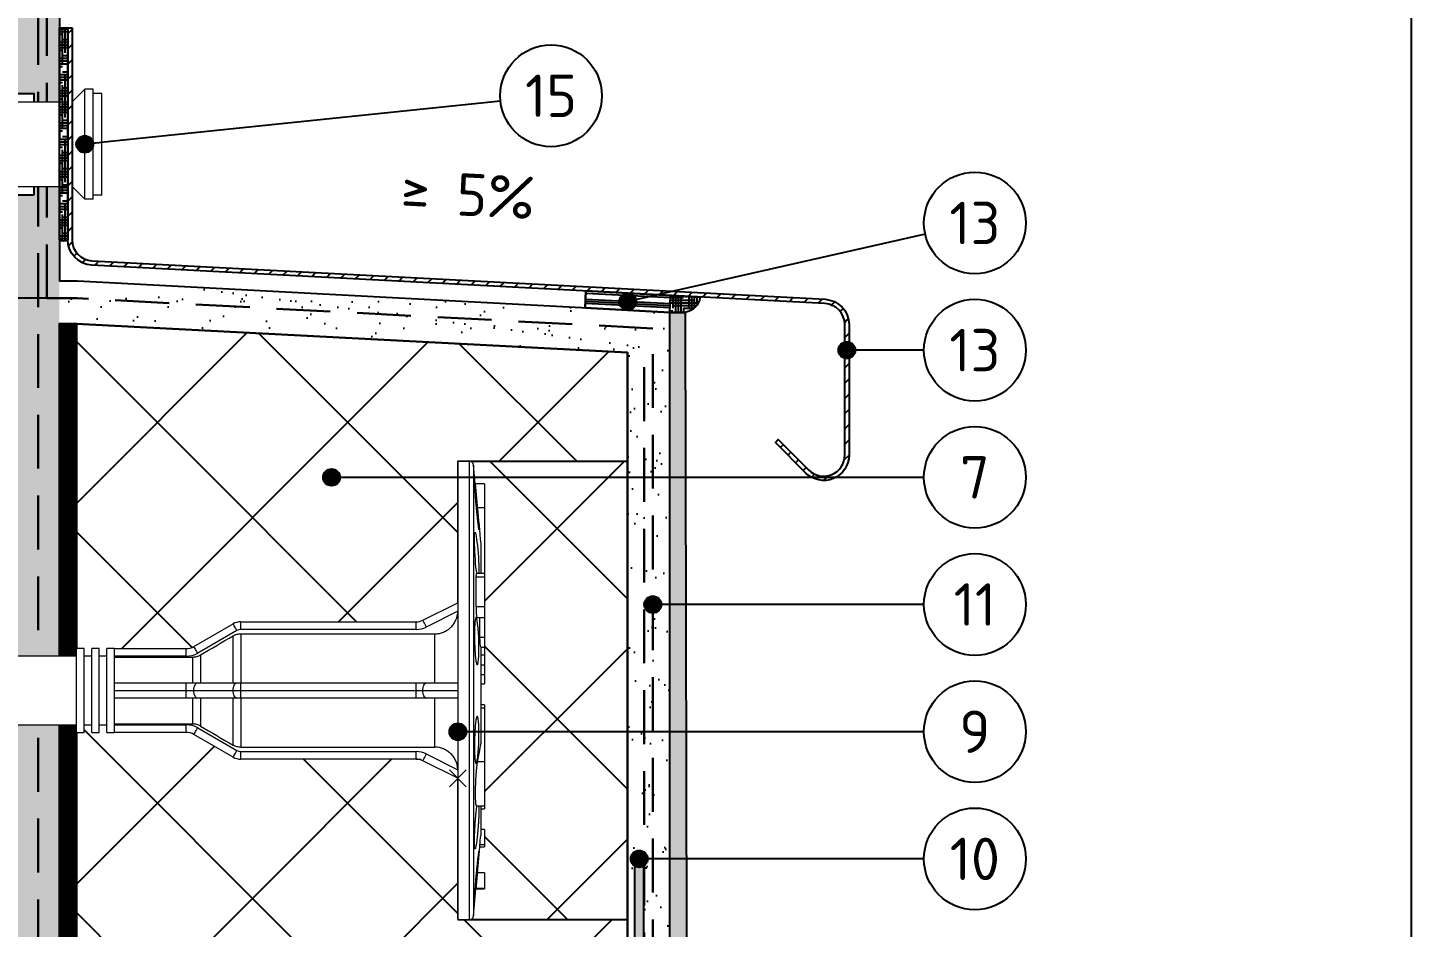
# Model space of a CAD drawing. Header units: millimetres. Extents: x -354900 to 8840672, y 0 to 292181.
# Drawn here: x -767.9 to -604.6, y 140748.8 to 140854.9 of the extents above; entities that cross this region are included whole.
import ezdxf
from ezdxf.enums import TextEntityAlignment as Align

# ---------------------------------------------------------------- set-up
doc = ezdxf.new("R2010")
doc.units = ezdxf.units.MM
doc.header["$MEASUREMENT"] = 0
doc.set_wipeout_variables(frame=1)
doc.header["$PDMODE"] = 3
doc.header["$PDSIZE"] = -0.0001
doc.linetypes.add('штриховая', pattern=[19.05, 12.7, -6.35])
doc.linetypes.add('штриховая2', pattern=[9.525, 6.35, -3.175])
doc.layers.get('0').update_dxf_attribs({"color": 250, "lineweight": 9})
for name, color, linetype, lineweight in [('SG_Размеры', 7, 'Continuous', 5), ('Крепеж', 251, 'Continuous', 15), ('сетка', 20, 'штриховая2', 30)]:
    doc.layers.add(name, color=color, linetype=linetype, lineweight=lineweight)
for name, color, linetype in [('армирслой', 100, 'Continuous'), ('выноски', 7, 'Continuous'), ('герметик', 10, 'Continuous'), ('декорштук', 24, 'Continuous'), ('клей', 157, 'Continuous'), ('надписи', 7, 'Continuous'), ('пенополистирол', 54, 'Continuous'), ('ПСУЛ', 251, 'Continuous'), ('рамки', 7, 'Continuous'), ('тарельчат', 212, 'Continuous')]:
    doc.layers.add(name, color=color, linetype=linetype)
doc.layers.add('профили', color=7, linetype='Continuous', true_color=0xa31039)
doc.styles.add('SG_Arial_2.5_Размеры-выноски', font='arial.ttf', dxfattribs={"width": 0.7})
doc.styles.get("Standard").update_dxf_attribs({"font": 'isocpeur.ttf'})
doc.linetypes.add('зигзаг', pattern='A,0.00254,-5.08,[131,ltypeshp.shx,S=5.08,R=0,X=-5.08,Y=0],-10.16,[131,ltypeshp.shx,S=5.08,R=180,X=5.08,Y=0],-5.08', length=20.32254)
doc.dimstyles.new('SG_Arial_2.5', dxfattribs={"dimtxt": 5, "dimasz": 3, "dimexe": 3, "dimexo": 0, "dimgap": 2, "dimtad": 1, "dimdec": 0, "dimzin": 0, "dimdsep": 46, "dimtxsty": 'SG_Arial_2.5_Размеры-выноски', "dimblk": 'ARCHTICK', "dimcen": -3, "dimdle": 3, "dimadec": 0, "dimazin": 0, "dimtfac": 1, "dimtdec": 0, "dimtofl": 0, "dimtmove": 1, "dimatfit": 3, "dimldrblk": 'OBLIQUE', "dimfxl": 1, "dimtfill": 1, "dimtolj": 1, "dimtzin": 0, "dimarcsym": 0})

# ---------------------------------------------------------------- blocks, each defined once
blk = doc.blocks.new('*U762')
blk.add_wipeout([(-10, 2), (0, 2), (0, 0), (-10, 0)])
at = {"layer": 'ПСУЛ'}
h = blk.add_hatch(dxfattribs=at)
h.set_pattern_fill('PLASTI', color=256, scale=0.3, angle=360)
h.set_pattern_definition([(0, (-2e-13, -2), (5e-16, 1.905), []), (0, (-2e-13, -1.7619), (5e-16, 1.905), []), (0, (-2e-13, -1.5238), (5e-16, 1.905), []), (0, (-2e-13, -0.8094), (5e-16, 1.905), [])])
h.paths.add_polyline_path([(-10, 0), (0, 0), (0, 2), (-10, 2)])
at = {"layer": 'ПСУЛ', "lineweight": 30}
blk.add_lwpolyline([(-10, 0), (0, 0), (0, 2), (-10, 2)], close=True, dxfattribs=at)
blk = doc.blocks.new('*U779')
blk.add_wipeout([(-0.1, 2), (1.73, 2), (3.5, 0.21), (0, 0)])
at = {"layer": 'герметик'}
h = blk.add_hatch(dxfattribs=at)
h.set_pattern_fill('HOUND', color=256, scale=0.2)
h.set_pattern_definition([(0, (-12.29594, -11.86636), (1.27, 0.3175), [5.08, -2.54]), (90, (-12.29594, -11.86636), (-0.3175, -1.27), [5.08, -2.54])])
h.paths.add_polyline_path([(0, 0), (3.5, 0.21, 0.324992), (1.73, 2), (-0.1, 2)])
blk.add_lwpolyline([(0, 0), (3.5, 0.21, 0.324992), (1.73, 2), (-0.1, 2)], format="xyb", close=True, dxfattribs=at)
blk = doc.blocks.new('*U724')
at = {"layer": 'клей', "linetype": 'штриховая', "ltscale": 2, "const_width": 2}
blk.add_lwpolyline([(1, 34.01), (1, -79.12)], dxfattribs=at)
at = {"layer": 'клей', "linetype": 'Continuous'}
blk.add_lwpolyline([(2, -79.12), (0, -79.12), (0, 34.01), (2, 34.01)], close=True, dxfattribs=at)
blk = doc.blocks.new('*U729')
at = {"layer": 'декорштук'}
h = blk.add_hatch(dxfattribs=at)
h.set_pattern_fill('TRIANG', color=256, scale=0.2, angle=90)
h.set_pattern_definition([(150, (-169.444, -162.4618), (-1.649778, -0.9525), [0.9525, -0.9525]), (210, (-169.444, -162.4618), (-1e-09, -1.905), [0.9525, -0.9525]), (90, (-170.269, -162.938), (-1.649778, 0.9525), [0.9525, -0.9525])])
h.paths.add_polyline_path([(-70, -264.46), (-72, -264.46), (-72, -119.46), (-30, -119.46), (-30, -89.46), (0, -89.46), (0, 0), (1.84, 0), (2, -91.46), (-28, -91.46), (-28, -121.46), (-70, -121.46)])
blk.add_lwpolyline([(-70, -264.46), (-72, -264.46), (-72, -119.46), (-30, -119.46), (-30, -89.46), (0, -89.46), (0, 0), (1.84, 0)], dxfattribs=at)
at = {"layer": 'декорштук', "linetype": 'зигзаг', "ltscale": 0.1}
blk.add_lwpolyline([(1.84, 0), (2, -91.46), (-28, -91.46), (-28, -121.46), (-70, -121.46), (-70, -264.46)], dxfattribs=at)
blk = doc.blocks.new('армслой 16')
at = {"layer": 'армирслой'}
h = blk.add_hatch(dxfattribs=at)
h.set_pattern_fill('AR-SAND', color=256, scale=0.1)
h.set_pattern_definition([(37.5, (0, 0), (-0.16, 4.89413), [0, -3.8608, 0, -4.318, 0, -4.1275]), (7.5, (0, 0), (4.49523, 7.16825), [0, -2.0828, 0, -3.4798, 0, -1.3335]), (327.5, (-3.124, 0), (7.90992, 0.01437), [0, -1.27, 0, -4.572, 0, -5.969]), (317.5, (-3.124, 0), (7.63556, 2.2293), [0, -0.635, 0, -2.9972, 0, -3.429])])
h.paths.add_polyline_path([(-3.5, 209.94), (-5, 209.94), (-5, 107.95), (-5, -15.18), (-5, -190.06), (-3.5, -190.06), (-3.5, -65.18), (-2.5, -64.18), (-2.5, 156.95), (-3.5, 157.95)])
h.paths.add_polyline_path([(0, 209.94), (-3.5, 209.94), (-3.5, 157.95), (-2.5, 156.95), (-2.5, -64.18), (-3.5, -65.18), (-3.5, -190.06), (0, -190.06)])
h = blk.add_hatch(dxfattribs=at)
h.set_pattern_fill('AR-SAND', color=256, scale=0.1)
h.set_pattern_definition([(37.5, (0, -29.881), (-0.16, 4.89413), [0, -3.8608, 0, -4.318, 0, -4.1275]), (7.5, (0, -29.881), (4.49523, 7.16825), [0, -2.0828, 0, -3.4798, 0, -1.3335]), (327.5, (-3.124, -29.881), (7.90992, 0.01437), [0, -1.27, 0, -4.572, 0, -5.969]), (317.5, (-3.124, -29.881), (7.63556, 2.2293), [0, -0.635, 0, -2.9972, 0, -3.429])])
h.paths.add_polyline_path([(-5, 76.06), (-7.08, 76.06), (-75, 72.51), (-75, -13.07), (-45, -13.06), (-45, -43.06), (-5, -43.06), (-5, -40.06), (-42, -40.06), (-42, -10.06), (-72, -10.06), (-72, 69.66), (-7, 73.06), (-5, 73.06)])
h.paths.add_polyline_path([(-5, -43.06), (-45, -43.06), (-45, -13.06), (-75, -13.07), (-75, 72.51), (-7.08, 76.06), (-5, 76.06), (-5, 78.06), (-7.13, 78.06), (-77, 74.4), (-77, -15.06), (-47, -15.06), (-47, -45.06), (-5, -45.06)])
for points in [[(-5, -45.06), (-5, -190.06), (0, -190.06), (0, 209.94), (-5, 209.94), (-5, 78.06)], [(-5, -45.06), (-47, -45.06), (-47, -15.06), (-77, -15.06), (-77, 74.4), (-7.13, 78.06), (-5, 78.06)], [(-5, -40.06), (-42, -40.06), (-42, -10.06), (-72, -10.06), (-72, 69.66), (-7, 73.06), (-5, 73.06)], [(-5, 73.06), (-5, -40.06)]]:
    blk.add_lwpolyline(points, dxfattribs=at)
at = {"layer": 'сетка'}
for points in [[(-3.5, -190.06), (-3.5, -145.06), (-2.5, -144.06), (-2.5, 177.06), (-3.5, 178.06), (-3.5, 209.94)], [(-3.5, -143.06), (-3.5, -43.06), (-45, -43.06), (-45, -13.06), (-75, -13.07), (-75, 72.51), (-7.08, 76.06), (-3.5, 76.06), (-3.5, 176.06)]]:
    blk.add_lwpolyline(points, dxfattribs=at)
blk = doc.blocks.new('*U731')
blk.add_wipeout([(-1, 1), (21, 1), (21, 0), (0, 0), (0, -21), (-1, -21)]).dxf.layer = 'профили'
at = {"layer": 'профили'}
h = blk.add_hatch(color=256, dxfattribs=at)
h.dxf.hatch_style = 1
h.paths.add_polyline_path([(0, 0), (21, 0), (21, 1), (-1, 1), (-1, -21), (0, -21)])
blk.add_lwpolyline([(-1, -21), (-1, 1), (21, 1), (21, 0), (0, 0), (0, -21)], close=True, dxfattribs=at)
at = {"layer": 'сетка'}
blk.add_lwpolyline([(-1.1, -78.9), (-1.1, 1.1), (27.9, 1.1)], dxfattribs=at)
blk = doc.blocks.new('*U752')
blk.add_wipeout([(4.5, 6), (11.5, 6), (11.5, -6), (4.5, -6)])
at = {"layer": 'декорштук'}
blk.add_lwpolyline([(4.5, -6), (6.5, -6), (6.5, 6), (4.5, 6)], close=True, dxfattribs=at)
blk.add_wipeout([(-3.5, 6), (-2.5, 6), (-2.5, 6.5), (-1.5, 6.5), (0, 5), (110.5, 5), (110.5, 4.7), (112, 4.7), (112, 5), (112.88, 5), (112.88, 4), (120.61, 4), (114.08, 7.77), (114.08, 9.5), (121.88, 5), (146.88, 5), (146.88, 4), (151.38, 4), (148.21, 5.5), (148.21, 6.5), (151.38, 5), (176.88, 5), (176.88, 4), (181.38, 4), (178.21, 5.5), (178.21, 6.5), (181.38, 5), (195, 5), (196.5, 3.5), (206.5, 0), (196.5, -3.5), (195, -5), (188.87, -5), (188.12, -5), (184.37, -5), (181.38, -5), (178.21, -6.5), (178.21, -5.5), (181.23, -4), (177.02, -4), (176.88, -5), (151.38, -5), (148.21, -6.5), (148.21, -5.5), (151.24, -4.07), (151.24, -4), (147.02, -4), (146.88, -5), (121.88, -5), (114.08, -9.5), (114.08, -7.77), (120.61, -4), (112.88, -4), (112.88, -5), (112, -5), (112, -4.7), (110.5, -4.7), (110.5, -5), (0, -5), (-1.5, -6.5), (-2.5, -6.5), (-2.5, -6), (-3.5, -6)])
at = {"layer": 'Крепеж'}
for p, q in [((-3.5, 6), (-2.5, 6)), ((-3.5, -6), (-3.5, 6)), ((-2.5, 6.5), (-1.5, 6.5)), ((-2.5, -6.5), (-2.5, 6.5)), ((-2.5, -6), (-2.5, 6)), ((-1.5, 6.5), (0, 5)), ((-1.5, -6.5), (-1.5, 6.5)), ((110.5, 5), (0, 5)), ((0, -5), (0, 5)), ((-3.5, -6), (-2.5, -6)), ((-2.5, -6.5), (-1.5, -6.5)), ((-1.5, -6.5), (0, -5)), ((110.5, -5), (0, -5))]:
    blk.add_line(p, q, dxfattribs=at)
blk = doc.blocks.new('*U734')
blk.add_wipeout([(0, 25), (0.5, 25), (0.5, 0), (0, 0)])
at = {"layer": 'профили'}
h = blk.add_hatch(dxfattribs=at)
h.set_pattern_fill('ANSI31', color=256, scale=0.4)
h.set_pattern_definition([(45, (-119.82, -15.1309), (-0.8980256, 0.8980256), [])])
edge = h.paths.add_edge_path()
edge.add_line((0.5, 25), (0.5, 0))
edge.add_arc((3, 0), 2.5, 180, 267)
edge.add_line((2.87, -2.5), (89.34, -7.03))
edge.add_arc((89.18, -10.02), 3, 0, 87, ccw=False)
edge.add_line((92.18, -10.02), (92.18, -25.4))
edge.add_arc((89.18, -25.4), 3, -135, 0, ccw=False)
edge.add_line((87.06, -27.52), (83.48, -23.94))
edge.add_line((83.48, -23.94), (83.83, -23.58))
edge.add_line((83.83, -23.58), (87.41, -27.16))
edge.add_arc((89.18, -25.4), 2.5, 225, 360)
edge.add_line((91.68, -25.4), (91.68, -10.02))
edge.add_arc((89.18, -10.02), 2.5, 360, 447)
edge.add_line((89.31, -7.53), (2.84, -3))
edge.add_arc((3, 0), 3, 180, 267, ccw=False)
edge.add_line((0, 0), (0, 25))
edge.add_line((0, 25), (0.5, 25))
blk.add_lwpolyline([(0.5, 25), (0.5, 0, 0.39896), (2.87, -2.5), (89.34, -7.03, -0.39896), (92.18, -10.02), (92.18, -25.4, -0.668179), (87.06, -27.52), (83.48, -23.94), (83.83, -23.58), (87.41, -27.16, 0.668179), (91.68, -25.4), (91.68, -10.02, 0.39896), (89.31, -7.53), (2.84, -3, -0.39896), (0, 0), (0, 25)], format="xyb", close=True, dxfattribs=at)
blk = doc.blocks.new('*U728')
blk.add_wipeout([(1.05, 9), (1.05, 3.45), (2.423, 2.763), (2.554, 2.716), (2.692, 2.7), (9.589, 2.7), (9.745, 2.68), (9.889, 2.62), (11.429, 1.73), (11.574, 1.67), (11.729, 1.65), (14.85, 1.65), (14.85, 1.35), (15.15, 1.35), (15.15, 1.65), (15.45, 1.65), (15.45, 1.35), (15.75, 1.35), (15.75, 1.65), (16.05, 1.65), (16.05, 1.35), (50.961, 1.35), (50.976, 1.351), (51.641, 1.469), (51.657, 1.47), (72.331, 1.47), (72.366, 1.463), (73.494, 0.983), (73.534, 0.95), (73.549, 0.9), (73.549, 0.18), (73.249, 0.18), (73.249, -0.18), (73.549, -0.18), (73.549, -0.9), (73.534, -0.95), (73.494, -0.983), (72.366, -1.463), (72.331, -1.47), (51.657, -1.47), (51.641, -1.469), (50.976, -1.351), (50.961, -1.35), (16.05, -1.35), (16.05, -1.65), (15.75, -1.65), (15.75, -1.35), (15.45, -1.35), (15.45, -1.65), (15.15, -1.65), (15.15, -1.35), (14.85, -1.35), (14.85, -1.65), (11.729, -1.65), (11.574, -1.67), (11.429, -1.73), (9.889, -2.62), (9.745, -2.68), (9.589, -2.7), (2.692, -2.7), (2.554, -2.716), (2.423, -2.763), (1.05, -3.45), (1.05, -9), (0.586, -9), (0.485, -8.961), (0.437, -8.864), (0.367, -8.13), (0, -8.13), (0, 7.8), (0.336, 7.8), (0.437, 8.864), (0.485, 8.961), (0.586, 9)]).dxf.layer = 'тарельчат'
at = {"layer": 'тарельчат', "linetype": 'Continuous', "lineweight": 9}
for p, q in [((0.437, 8.864), (0.336, 7.8)), ((0.437, 0), (0.437, 8.864)), ((1.05, 9), (0.586, 9)), ((0.586, 9), (0.586, -9)), ((1.05, 0), (1.05, 9)), ((0.336, 7.8), (0, 7.8)), ((0, 7.77), (0, 7.8)), ((0, 7.171), (0, 7.77)), ((0.336, 7.77), (0, 7.77)), ((0.336, 7.77), (0.336, 7.8)), ((0, 7.171), (0.279, 7.171)), ((0, 7.171), (0.276, 7.171)), ((0, 7.171), (0, 7.171)), ((0.279, 7.2), (0.179, 6.15)), ((0.179, 6.15), (0, 6.15)), ((0, 6.057), (0, 6.15)), ((0.179, 6.057), (0, 6.057)), ((0, 5.461), (0, 6.057)), ((0.179, 6.15), (0.179, 6.057)), ((0, 5.461), (0.15, 5.461)), ((0.15, 4.53), (0.15, 5.701)), ((0.15, 4.65), (0, 4.65)), ((0, 4.54), (0, 4.65)), ((0.15, 4.54), (0, 4.54)), ((0, 4.53), (0, 4.54)), ((0.327, 4.53), (0, 4.53)), ((0, 2.795), (0, 4.53)), ((1.05, 3.45), (2.423, 2.763)), ((0.284, 2.795), (0, 2.795)), ((0, 0.695), (0, 2.795)), ((2.289, 2.495), (1.05, 3.114)), ((2.426, 2.762), (2.55, 2.7)), ((1.95, 2.23), (1.95, 0.3)), ((9.589, 2.23), (1.95, 2.23)), ((2.689, 2.7), (2.55, 2.7)), ((2.692, 2.7), (2.692, 2.4)), ((2.692, 2.7), (9.589, 2.7)), ((9.589, 2.4), (2.692, 2.4)), ((9.589, 2.7), (9.589, 2.4)), ((9.589, 0.3), (9.589, 2.23)), ((11.279, 1.471), (9.739, 2.36)), ((9.889, 2.62), (11.429, 1.73)), ((0.15, -1.716), (0.15, 2.082)), ((9.889, 2.149), (9.889, 0.3)), ((11.729, 1.65), (11.729, 1.35)), ((11.729, 1.65), (14.55, 1.65)), ((14.85, 1.65), (14.55, 1.65)), ((14.55, 1.65), (14.55, 0)), ((14.85, 1.65), (14.85, -1.65)), ((15.45, 1.65), (15.15, 1.65)), ((15.15, 1.65), (15.15, -1.65)), ((15.45, 1.65), (15.45, -1.65)), ((16.05, 1.65), (15.75, 1.65)), ((15.75, 1.65), (15.75, -1.65)), ((16.05, 1.65), (16.05, -1.65)), ((11.17, 0.3), (11.17, 1.399)), ((11.47, 1.316), (11.47, 0.3)), ((14.55, 1.316), (11.47, 1.316)), ((14.55, 1.35), (11.729, 1.35)), ((15.15, 1.35), (14.85, 1.35)), ((15.75, 1.35), (15.45, 1.35)), ((50.961, 1.35), (16.05, 1.35)), ((0, 0.695), (0.15, 0.695)), ((0, 0.57), (0, 0.695)), ((0, 0.57), (0.15, 0.57)), ((0.437, -8.864), (0.437, 0)), ((1.05, 0.3), (2.289, 0.3)), ((1.05, -9), (1.05, 0)), ((2.423, 0), (1.05, 0)), ((2.289, 0.3), (2.692, 0.3)), ((2.692, 0), (2.423, 0)), ((2.692, 0.3), (2.692, 0)), ((2.692, 0.3), (9.589, 0.3)), ((2.692, 0), (2.692, -0.3)), ((9.589, 0), (2.692, 0)), ((9.589, 0.3), (9.589, 0)), ((9.589, 0.3), (9.739, 0.3)), ((9.889, 0), (9.589, 0)), ((9.589, 0), (9.589, -0.3)), ((9.739, 0.3), (11.279, 0.3)), ((11.429, 0), (9.889, 0)), ((11.279, 0.3), (11.729, 0.3)), ((11.729, 0), (11.429, 0)), ((11.729, 0.3), (11.729, 0)), ((11.729, 0.3), (14.55, 0.3)), ((11.729, 0), (11.729, -0.3)), ((14.55, 0), (11.729, 0)), ((14.55, 0), (14.55, -1.65)), ((0.15, -0.261), (0, -0.261)), ((0, -0.624), (0, -0.261)), ((2.289, -0.3), (1.05, -0.3)), ((1.95, -0.3), (1.95, -2.23)), ((2.692, -0.3), (2.289, -0.3)), ((9.589, -0.3), (2.692, -0.3)), ((9.739, -0.3), (9.589, -0.3)), ((9.589, -2.23), (9.589, -0.3)), ((11.279, -0.3), (9.739, -0.3)), ((9.889, -0.3), (9.889, -2.149)), ((11.17, -1.399), (11.17, -0.3)), ((11.729, -0.3), (11.279, -0.3)), ((11.47, -0.3), (11.47, -1.316)), ((14.55, -0.3), (11.729, -0.3)), ((0.15, -0.624), (0, -0.624)), ((0, -1.008), (0, -0.624)), ((0.15, -1.008), (0, -1.008)), ((0, -1.398), (0, -1.008)), ((0.15, -1.398), (0, -1.398)), ((0, -1.701), (0, -1.398)), ((9.739, -2.36), (11.279, -1.471)), ((14.55, -1.316), (11.47, -1.316)), ((11.729, -1.35), (11.729, -1.65)), ((11.729, -1.35), (14.55, -1.35)), ((14.85, -1.35), (15.15, -1.35)), ((15.45, -1.35), (15.75, -1.35)), ((16.05, -1.35), (50.976, -1.35)), ((0.15, -1.701), (0, -1.701)), ((0, -2.103), (0, -1.701)), ((0.179, -2.103), (0, -2.103)), ((0, -2.87), (0, -2.103)), ((0.179, -2.103), (0.179, -2.869)), ((11.429, -1.73), (9.889, -2.62)), ((14.55, -1.65), (11.729, -1.65)), ((14.55, -1.65), (14.85, -1.65)), ((15.15, -1.65), (15.45, -1.65)), ((15.75, -1.65), (16.05, -1.65)), ((1.05, -3.114), (2.289, -2.495)), ((9.589, -2.23), (1.95, -2.23)), ((2.692, -2.4), (2.692, -2.7)), ((2.692, -2.4), (9.589, -2.4)), ((9.589, -2.7), (2.692, -2.7)), ((9.589, -2.4), (9.589, -2.7)), ((0.296, -2.869), (0, -2.869)), ((0, -3.296), (0, -2.869)), ((2.423, -2.763), (1.05, -3.45)), ((0.336, -3.296), (0, -3.296)), ((0, -4.474), (0, -3.296)), ((0.336, -4.474), (0.336, -3.296)), ((0.336, -4.474), (0, -4.474)), ((0, -4.602), (0, -4.474)), ((0, -4.602), (0.324, -4.602)), ((0, -7.2), (0, -4.602)), ((0.15, -5.776), (0.15, -4.602)), ((0.219, -4.646), (0.219, -4.602)), ((0.284, -7.2), (0, -7.2)), ((0, -8.13), (0, -7.2)), ((0, -8.13), (0.367, -8.13)), ((0.367, -8.127), (0.437, -8.864)), ((0.586, -9), (1.05, -9))]:
    blk.add_line(p, q, dxfattribs=at)
at = {"layer": 'тарельчат', "linetype": 'Continuous', "lineweight": 9, "flags": 128}
for points in [[(2.423, 2.763), (2.421, 2.758), (2.413, 2.743), (2.401, 2.718), (2.384, 2.685), (2.364, 2.644), (2.34, 2.598), (2.315, 2.547), (2.289, 2.495)], [(9.889, 2.62), (9.886, 2.615), (9.878, 2.6), (9.864, 2.576), (9.845, 2.544), (9.823, 2.504), (9.797, 2.459), (9.768, 2.41), (9.739, 2.36)], [(11.429, 1.73), (11.427, 1.725), (11.418, 1.711), (11.404, 1.687), (11.385, 1.654), (11.363, 1.615), (11.337, 1.57), (11.309, 1.521), (11.279, 1.471)], [(2.289, 0.3), (2.315, 0.294), (2.34, 0.277), (2.364, 0.249), (2.384, 0.212), (2.401, 0.167), (2.413, 0.115), (2.421, 0.059), (2.423, 0)], [(2.423, 0), (2.421, -0.059), (2.413, -0.115), (2.401, -0.167), (2.384, -0.212), (2.364, -0.249), (2.34, -0.277), (2.315, -0.294), (2.289, -0.3)], [(9.739, 0.3), (9.768, 0.294), (9.797, 0.277), (9.823, 0.249), (9.845, 0.212), (9.864, 0.167), (9.878, 0.115), (9.886, 0.059), (9.889, 0)], [(9.889, 0), (9.886, -0.059), (9.878, -0.115), (9.864, -0.167), (9.845, -0.212), (9.823, -0.249), (9.797, -0.277), (9.768, -0.294), (9.739, -0.3)], [(11.279, 0.3), (11.309, 0.294), (11.337, 0.277), (11.363, 0.249), (11.385, 0.212), (11.404, 0.167), (11.418, 0.115), (11.427, 0.059), (11.429, 0)], [(11.429, 0), (11.427, -0.059), (11.418, -0.115), (11.404, -0.167), (11.385, -0.212), (11.363, -0.249), (11.337, -0.277), (11.309, -0.294), (11.279, -0.3)], [(11.279, -1.471), (11.309, -1.521), (11.337, -1.57), (11.363, -1.615), (11.385, -1.654), (11.404, -1.687), (11.418, -1.711), (11.427, -1.725), (11.429, -1.73)], [(2.289, -2.495), (2.315, -2.547), (2.34, -2.598), (2.364, -2.644), (2.384, -2.685), (2.401, -2.718), (2.413, -2.743), (2.421, -2.758), (2.423, -2.763)], [(9.739, -2.36), (9.768, -2.41), (9.797, -2.459), (9.823, -2.504), (9.845, -2.544), (9.864, -2.576), (9.878, -2.6), (9.886, -2.615), (9.889, -2.62)], [(0.306, -4.602), (0.307, -4.61), (0.322, -4.724), (0.336, -4.854), (0.349, -4.997), (0.361, -5.149), (0.372, -5.306), (0.381, -5.461), (0.387, -5.613), (0.392, -5.754), (0.395, -5.884), (0.395, -5.996), (0.393, -6.088), (0.389, -6.159), (0.383, -6.205), (0.374, -6.226), (0.365, -6.221), (0.353, -6.189), (0.34, -6.133), (0.326, -6.053), (0.312, -5.951), (0.297, -5.831), (0.282, -5.696), (0.268, -5.549), (0.255, -5.394), (0.243, -5.238), (0.233, -5.083), (0.226, -4.935), (0.221, -4.797), (0.219, -4.718), (0.219, -4.646), (0.219, -4.646)]]:
    blk.add_lwpolyline(points, dxfattribs=at)
at = {"layer": 'тарельчат', "linetype": 'Continuous', "lineweight": 9}
for centre, radius, start, end in [((0.586, 8.85), 0.15, 90, 174.5597), ((2.692, 3.3), 0.6, 243.4349, 270), ((2.692, 3.3), 0.9, 243.4349, 270), ((9.589, 2.1), 0.6, 60, 90), ((9.589, 2.1), 0.3, 60, 90), ((11.729, 2.25), 0.6, 240, 270), ((11.729, 2.25), 0.9, 240, 270), ((11.729, -2.25), 0.9, 90, 120), ((11.729, -2.25), 0.6, 90, 120), ((2.692, -3.3), 0.9, 90, 116.5651), ((2.692, -3.3), 0.6, 90, 116.5651), ((9.589, -2.1), 0.3, 270, 300), ((9.589, -2.1), 0.6, 270, 300), ((0.586, -8.85), 0.15, 185.4403, 270)]:
    blk.add_arc(centre, radius, start, end, dxfattribs=at)
for points, knots in [([(0.219, 6.347), (0.219, 6.363), (0.219, 6.384), (0.222, 6.438), (0.224, 6.47), (0.229, 6.544), (0.232, 6.586), (0.239, 6.677), (0.243, 6.727), (0.252, 6.832), (0.257, 6.887), (0.267, 7.002), (0.272, 7.061), (0.284, 7.181), (0.289, 7.241), (0.301, 7.363), (0.307, 7.422), (0.318, 7.539), (0.324, 7.596), (0.335, 7.705), (0.34, 7.756), (0.35, 7.852), (0.355, 7.897), (0.364, 7.977), (0.368, 8.012), (0.375, 8.073), (0.379, 8.098), (0.385, 8.137), (0.387, 8.151), (0.391, 8.167), (0.392, 8.169), (0.395, 8.162), (0.395, 8.152), (0.395, 8.12), (0.395, 8.099), (0.393, 8.045), (0.391, 8.013), (0.387, 7.939), (0.385, 7.897), (0.379, 7.806), (0.375, 7.757), (0.368, 7.652), (0.364, 7.596), (0.355, 7.481), (0.35, 7.422), (0.34, 7.302), (0.335, 7.241), (0.324, 7.121), (0.318, 7.061), (0.307, 6.943), (0.301, 6.887), (0.289, 6.779), (0.284, 6.727), (0.273, 6.631), (0.267, 6.587), (0.257, 6.507), (0.252, 6.471), (0.243, 6.41), (0.239, 6.385), (0.232, 6.346), (0.229, 6.332), (0.221, 6.308), (0.219, 6.315), (0.219, 6.347)], [0, 0, 0, 0, 0.03125, 0.03125, 0.0625, 0.0625, 0.09375, 0.09375, 0.125, 0.125, 0.15625, 0.15625, 0.1875, 0.1875, 0.21875, 0.21875, 0.25, 0.25, 0.28125, 0.28125, 0.3125, 0.3125, 0.34375, 0.34375, 0.375, 0.375, 0.40625, 0.40625, 0.4375, 0.4375, 0.46875, 0.46875, 0.5, 0.5, 0.53125, 0.53125, 0.5625, 0.5625, 0.59375, 0.59375, 0.625, 0.625, 0.65625, 0.65625, 0.6875, 0.6875, 0.71875, 0.71875, 0.75, 0.75, 0.78125, 0.78125, 0.8125, 0.8125, 0.84375, 0.84375, 0.875, 0.875, 0.90625, 0.90625, 0.9375, 0.9375, 1, 1, 1, 1]), ([(0.279, 7.175), (0.279, 7.175), (0.28, 7.176), (0.285, 7.217), (0.292, 7.286), (0.301, 7.377), (0.311, 7.479), (0.32, 7.58), (0.328, 7.669), (0.334, 7.735), (0.336, 7.764), (0.336, 7.769), (0.336, 7.77)], [0, 0, 0, 0, 0.081317, 0.191085, 0.301099, 0.41162, 0.522588, 0.633747, 0.744772, 0.85541, 0.965584, 1, 1, 1, 1]), ([(0.179, 6.057), (0.179, 6.05), (0.178, 6.035), (0.175, 5.991), (0.173, 5.963), (0.168, 5.897), (0.164, 5.859), (0.158, 5.782), (0.154, 5.741), (0.15, 5.701)], [0, 0, 0, 0, 0.25, 0.25, 0.5, 0.5, 0.75, 0.75, 1, 1, 1, 1]), ([(0.219, 4.646), (0.219, 4.685), (0.22, 4.762), (0.224, 4.897), (0.231, 5.042), (0.24, 5.195), (0.251, 5.351), (0.264, 5.506), (0.278, 5.655), (0.292, 5.795), (0.307, 5.92), (0.322, 6.028), (0.336, 6.116), (0.35, 6.18), (0.362, 6.219), (0.372, 6.232), (0.381, 6.217), (0.388, 6.177), (0.392, 6.112), (0.395, 6.025), (0.395, 5.916), (0.393, 5.791), (0.389, 5.652), (0.383, 5.503), (0.375, 5.348), (0.365, 5.192), (0.353, 5.039), (0.34, 4.893), (0.326, 4.758), (0.312, 4.64), (0.301, 4.564), (0.295, 4.534), (0.295, 4.53)], [0, 0, 0, 0, 0.03409, 0.06818, 0.102264, 0.13635, 0.17054, 0.20473, 0.23911, 0.27349, 0.308014, 0.342538, 0.377102, 0.411664, 0.446164, 0.480663, 0.515037, 0.54941, 0.583649, 0.617889, 0.652033, 0.686177, 0.720294, 0.754412, 0.788578, 0.822745, 0.857021, 0.891298, 0.925711, 0.960124, 0.99465, 1, 1, 1, 1]), ([(0.221, 4.53), (0.22, 4.547), (0.219, 4.582), (0.219, 4.624), (0.219, 4.646)], [0, 0, 0, 0, 0.47469, 1, 1, 1, 1]), ([(0.284, 2.795), (0.289, 2.823), (0.299, 2.88), (0.313, 2.992), (0.326, 3.12), (0.338, 3.262), (0.347, 3.413), (0.356, 3.57), (0.362, 3.728), (0.366, 3.881), (0.367, 4.027), (0.367, 4.16), (0.364, 4.277), (0.359, 4.375), (0.353, 4.452), (0.344, 4.503), (0.335, 4.529), (0.329, 4.527), (0.327, 4.527)], [0, 0, 0, 0, 0.064758, 0.129515, 0.194304, 0.259093, 0.323733, 0.388373, 0.452769, 0.517164, 0.58136, 0.645556, 0.70966, 0.773765, 0.837912, 0.90206, 0.966372, 1, 1, 1, 1]), ([(0.219, 1.701), (0.219, 1.76), (0.219, 1.82), (0.222, 1.94), (0.224, 2.002), (0.229, 2.122), (0.232, 2.181), (0.239, 2.296), (0.243, 2.352), (0.252, 2.456), (0.257, 2.505), (0.267, 2.597), (0.272, 2.638), (0.284, 2.712), (0.289, 2.744), (0.301, 2.798), (0.307, 2.819), (0.318, 2.85), (0.324, 2.86), (0.335, 2.868), (0.34, 2.866), (0.35, 2.851), (0.355, 2.837), (0.364, 2.798), (0.368, 2.773), (0.375, 2.712), (0.379, 2.677), (0.385, 2.598), (0.387, 2.553), (0.391, 2.457), (0.392, 2.405), (0.395, 2.297), (0.395, 2.239), (0.395, 2.122), (0.395, 2.062), (0.393, 1.94), (0.391, 1.879), (0.387, 1.759), (0.385, 1.7), (0.379, 1.584), (0.375, 1.53), (0.368, 1.425), (0.364, 1.375), (0.355, 1.284), (0.35, 1.243), (0.34, 1.169), (0.335, 1.137), (0.324, 1.083), (0.318, 1.062), (0.307, 1.03), (0.301, 1.021), (0.289, 1.013), (0.284, 1.015), (0.273, 1.03), (0.267, 1.044), (0.257, 1.082), (0.252, 1.108), (0.243, 1.168), (0.239, 1.203), (0.232, 1.283), (0.229, 1.328), (0.221, 1.471), (0.219, 1.582), (0.219, 1.701)], [0, 0, 0, 0, 0.03125, 0.03125, 0.0625, 0.0625, 0.09375, 0.09375, 0.125, 0.125, 0.15625, 0.15625, 0.1875, 0.1875, 0.21875, 0.21875, 0.25, 0.25, 0.28125, 0.28125, 0.3125, 0.3125, 0.34375, 0.34375, 0.375, 0.375, 0.40625, 0.40625, 0.4375, 0.4375, 0.46875, 0.46875, 0.5, 0.5, 0.53125, 0.53125, 0.5625, 0.5625, 0.59375, 0.59375, 0.625, 0.625, 0.65625, 0.65625, 0.6875, 0.6875, 0.71875, 0.71875, 0.75, 0.75, 0.78125, 0.78125, 0.8125, 0.8125, 0.84375, 0.84375, 0.875, 0.875, 0.90625, 0.90625, 0.9375, 0.9375, 1, 1, 1, 1]), ([(1.05, 3.114), (1.052, 3.056), (1.059, 2.998), (1.083, 2.885), (1.101, 2.829), (1.147, 2.722), (1.175, 2.671), (1.241, 2.575), (1.279, 2.53), (1.361, 2.449), (1.406, 2.412), (1.504, 2.347), (1.555, 2.32), (1.716, 2.253), (1.833, 2.23), (1.95, 2.23)], [0, 0, 0, 0, 0.125, 0.125, 0.25, 0.25, 0.375, 0.375, 0.5, 0.5, 0.625, 0.625, 0.75, 0.75, 1, 1, 1, 1]), ([(9.589, 2.23), (9.642, 2.23), (9.694, 2.223), (9.795, 2.196), (9.844, 2.175), (9.889, 2.149)], [0, 0, 0, 0, 0.5, 0.5, 1, 1, 1, 1]), ([(11.17, 1.399), (11.215, 1.372), (11.263, 1.351), (11.364, 1.323), (11.417, 1.316), (11.47, 1.316)], [0, 0, 0, 0, 0.5, 0.5, 1, 1, 1, 1]), ([(0.219, -1.701), (0.219, -1.641), (0.219, -1.585), (0.222, -1.476), (0.224, -1.424), (0.229, -1.328), (0.232, -1.284), (0.239, -1.204), (0.243, -1.168), (0.252, -1.108), (0.257, -1.083), (0.267, -1.044), (0.272, -1.03), (0.284, -1.015), (0.289, -1.013), (0.301, -1.021), (0.307, -1.03), (0.318, -1.061), (0.324, -1.083), (0.335, -1.136), (0.34, -1.168), (0.35, -1.242), (0.355, -1.284), (0.364, -1.374), (0.368, -1.423), (0.375, -1.529), (0.379, -1.584), (0.385, -1.698), (0.387, -1.758), (0.391, -1.879), (0.392, -1.939), (0.395, -2.06), (0.395, -2.121), (0.395, -2.238), (0.395, -2.295), (0.393, -2.404), (0.391, -2.456), (0.387, -2.552), (0.385, -2.597), (0.379, -2.677), (0.375, -2.712), (0.368, -2.772), (0.364, -2.798), (0.355, -2.837), (0.35, -2.85), (0.34, -2.866), (0.335, -2.868), (0.324, -2.86), (0.318, -2.85), (0.307, -2.819), (0.301, -2.798), (0.289, -2.744), (0.284, -2.712), (0.273, -2.639), (0.267, -2.597), (0.257, -2.507), (0.252, -2.457), (0.243, -2.352), (0.239, -2.297), (0.232, -2.182), (0.229, -2.123), (0.221, -1.943), (0.219, -1.819), (0.219, -1.701)], [0, 0, 0, 0, 0.03125, 0.03125, 0.0625, 0.0625, 0.09375, 0.09375, 0.125, 0.125, 0.15625, 0.15625, 0.1875, 0.1875, 0.21875, 0.21875, 0.25, 0.25, 0.28125, 0.28125, 0.3125, 0.3125, 0.34375, 0.34375, 0.375, 0.375, 0.40625, 0.40625, 0.4375, 0.4375, 0.46875, 0.46875, 0.5, 0.5, 0.53125, 0.53125, 0.5625, 0.5625, 0.59375, 0.59375, 0.625, 0.625, 0.65625, 0.65625, 0.6875, 0.6875, 0.71875, 0.71875, 0.75, 0.75, 0.78125, 0.78125, 0.8125, 0.8125, 0.84375, 0.84375, 0.875, 0.875, 0.90625, 0.90625, 0.9375, 0.9375, 1, 1, 1, 1]), ([(11.47, -1.316), (11.417, -1.316), (11.365, -1.323), (11.264, -1.351), (11.215, -1.372), (11.17, -1.399)], [0, 0, 0, 0, 0.5, 0.5, 1, 1, 1, 1]), ([(0.15, -1.716), (0.154, -1.729), (0.158, -1.749), (0.164, -1.802), (0.168, -1.834), (0.173, -1.906), (0.175, -1.946), (0.178, -2.025), (0.179, -2.065), (0.179, -2.103)], [0, 0, 0, 0, 0.25, 0.25, 0.5, 0.5, 0.75, 0.75, 1, 1, 1, 1]), ([(9.889, -2.149), (9.844, -2.175), (9.796, -2.195), (9.695, -2.223), (9.642, -2.23), (9.589, -2.23)], [0, 0, 0, 0, 0.5, 0.5, 1, 1, 1, 1]), ([(1.95, -2.23), (1.891, -2.23), (1.834, -2.236), (1.72, -2.258), (1.663, -2.275), (1.556, -2.32), (1.505, -2.347), (1.408, -2.411), (1.362, -2.448), (1.279, -2.53), (1.242, -2.574), (1.176, -2.67), (1.148, -2.722), (1.079, -2.881), (1.053, -2.997), (1.05, -3.114)], [0, 0, 0, 0, 0.125, 0.125, 0.25, 0.25, 0.375, 0.375, 0.5, 0.5, 0.625, 0.625, 0.75, 0.75, 1, 1, 1, 1]), ([(0.336, -3.296), (0.335, -3.264), (0.335, -3.201), (0.33, -3.098), (0.323, -3.004), (0.314, -2.929), (0.305, -2.878), (0.299, -2.873), (0.296, -2.87)], [0, 0, 0, 0, 0.166998, 0.334094, 0.501496, 0.669565, 0.838299, 1, 1, 1, 1]), ([(0.324, -4.597), (0.325, -4.598), (0.329, -4.6), (0.333, -4.566), (0.336, -4.517), (0.336, -4.482), (0.336, -4.474)], [0, 0, 0, 0, 0.187136, 0.539482, 0.890352, 1, 1, 1, 1]), ([(0.219, -6.347), (0.219, -6.331), (0.219, -6.321), (0.222, -6.314), (0.224, -6.316), (0.229, -6.332), (0.232, -6.345), (0.239, -6.384), (0.243, -6.41), (0.252, -6.47), (0.257, -6.506), (0.267, -6.586), (0.272, -6.63), (0.284, -6.726), (0.289, -6.778), (0.301, -6.887), (0.307, -6.943), (0.318, -7.059), (0.324, -7.12), (0.335, -7.241), (0.34, -7.301), (0.35, -7.421), (0.355, -7.481), (0.364, -7.595), (0.368, -7.65), (0.375, -7.756), (0.379, -7.805), (0.385, -7.896), (0.387, -7.938), (0.391, -8.013), (0.392, -8.045), (0.395, -8.098), (0.395, -8.12), (0.395, -8.151), (0.395, -8.161), (0.393, -8.169), (0.391, -8.167), (0.387, -8.152), (0.385, -8.138), (0.379, -8.098), (0.375, -8.073), (0.368, -8.013), (0.364, -7.977), (0.355, -7.897), (0.35, -7.853), (0.34, -7.757), (0.335, -7.705), (0.324, -7.597), (0.318, -7.54), (0.307, -7.423), (0.301, -7.363), (0.289, -7.243), (0.284, -7.182), (0.273, -7.062), (0.267, -7.003), (0.257, -6.888), (0.252, -6.832), (0.243, -6.728), (0.239, -6.678), (0.232, -6.587), (0.229, -6.545), (0.221, -6.434), (0.219, -6.379), (0.219, -6.347)], [0, 0, 0, 0, 0.03125, 0.03125, 0.0625, 0.0625, 0.09375, 0.09375, 0.125, 0.125, 0.15625, 0.15625, 0.1875, 0.1875, 0.21875, 0.21875, 0.25, 0.25, 0.28125, 0.28125, 0.3125, 0.3125, 0.34375, 0.34375, 0.375, 0.375, 0.40625, 0.40625, 0.4375, 0.4375, 0.46875, 0.46875, 0.5, 0.5, 0.53125, 0.53125, 0.5625, 0.5625, 0.59375, 0.59375, 0.625, 0.625, 0.65625, 0.65625, 0.6875, 0.6875, 0.71875, 0.71875, 0.75, 0.75, 0.78125, 0.78125, 0.8125, 0.8125, 0.84375, 0.84375, 0.875, 0.875, 0.90625, 0.90625, 0.9375, 0.9375, 1, 1, 1, 1]), ([(0.367, -8.127), (0.367, -8.127), (0.367, -8.127), (0.364, -8.096), (0.36, -8.04), (0.353, -7.959), (0.344, -7.858), (0.333, -7.737), (0.321, -7.602), (0.308, -7.454), (0.295, -7.319), (0.287, -7.233), (0.284, -7.2)], [0, 0, 0, 0, 0.07554, 0.180817, 0.289144, 0.394497, 0.502891, 0.608518, 0.717187, 0.8232, 0.932267, 1, 1, 1, 1])]:
    blk.add_open_spline(points, degree=3, knots=knots, dxfattribs=at)
for points in [[(0.15, 2.082), (0.195, 2.32), (0.239, 2.557), (0.284, 2.795)], [(11.17, 1.399), (10.744, 1.65), (10.317, 1.9), (9.889, 2.149)], [(11.17, -1.399), (10.744, -1.65), (10.317, -1.9), (9.889, -2.149)], [(0.284, -7.2), (0.239, -6.725), (0.195, -6.25), (0.15, -5.776)]]:
    blk.add_open_spline(points, degree=3, dxfattribs=at)
blk.add_point((1.05, 3.45), dxfattribs=at)
blk = doc.blocks.new('_ArchTick')
at = {"color": 0, "linetype": 'ByBlock', "const_width": 0.15}
blk.add_lwpolyline([(-0.5, -0.5), (0.5, 0.5)], dxfattribs=at)
blk = doc.blocks.new('*D756')
at = {"layer": 'SG_Размеры', "color": 0, "lineweight": -2, "transparency": 16777216}
for p, q in [((-785.14, 140820.02), (-785.14, 140926.02)), ((-765.6, 140923.02), (-788.14, 140923.02)), ((-765.6, 140823.02), (-788.14, 140823.02))]:
    blk.add_line(p, q, dxfattribs=at)
at = {"layer": 'SG_Размеры', "color": 0, "lineweight": -2, "transparency": 16777216, "xscale": 3, "yscale": 3, "zscale": 3}
for p, rotation in [((-785.14, 140923.02), 90), ((-785.14, 140823.02), 270)]:
    blk.add_blockref('_ArchTick', p, dxfattribs=dict(at, rotation=rotation))
at = {"layer": 'SG_Размеры', "color": 0, "transparency": 16777216, "insert": (-789.69, 140873.02), "char_height": 5, "attachment_point": 5, "rotation": 90, "style": 'SG_Arial_2.5_Размеры-выноски', "bg_fill": 3, "box_fill_scale": 1.25, "bg_fill_color": 256, "bg_fill_true_color": 13158600, "bg_fill_transparency": 0}
blk.add_mtext('\\A1;{\\fGOST Common|b0|i0|c204|p34;≥}100 мм', dxfattribs=at)
blk = doc.blocks.new('_Oblique')
at = {"color": 0, "linetype": 'ByBlock', "lineweight": -2}
blk.add_line((-0.5, -0.5), (0.5, 0.5), dxfattribs=at)
blk = doc.blocks.new('*U743')
at = {"layer": 'выноски'}
h = blk.add_hatch(color=256, dxfattribs=at)
h.dxf.hatch_style = 1
edge = h.paths.add_edge_path()
edge.add_arc((-81.9, 0), 1, 0, 360)
blk.add_line((-12, 0), (-81.9, 0), dxfattribs=at)
for centre, radius in [((-6, 0), 6), ((-81.9, 0), 1)]:
    blk.add_circle(centre, radius, dxfattribs=at)
blk.add_attdef('ВЫНОСКА', text='', height=5, dxfattribs=at).set_placement((-6, 0), align=Align.MIDDLE_CENTER)
blk = doc.blocks.new('*U746')
at = {"layer": 'выноски'}
h = blk.add_hatch(color=256, dxfattribs=at)
h.dxf.hatch_style = 1
edge = h.paths.add_edge_path()
edge.add_arc((-44, 0), 1, 0, 360)
blk.add_line((-12, 0), (-44, 0), dxfattribs=at)
for centre, radius in [((-6, 0), 6), ((-44, 0), 1)]:
    blk.add_circle(centre, radius, dxfattribs=at)
blk.add_attdef('ВЫНОСКА', text='', height=5, dxfattribs=at).set_placement((-6, 0), align=Align.MIDDLE_CENTER)
blk = doc.blocks.new('*U744')
at = {"layer": 'выноски'}
h = blk.add_hatch(color=256, dxfattribs=at)
h.dxf.hatch_style = 1
edge = h.paths.add_edge_path()
edge.add_arc((-45.6, 0), 1, 0, 360)
blk.add_line((-12, 0), (-45.6, 0), dxfattribs=at)
for centre, radius in [((-6, 0), 6), ((-45.6, 0), 1)]:
    blk.add_circle(centre, radius, dxfattribs=at)
blk.add_attdef('ВЫНОСКА', text='', height=5, dxfattribs=at).set_placement((-6, 0), align=Align.MIDDLE_CENTER)
blk = doc.blocks.new('*U747')
at = {"layer": 'выноски'}
h = blk.add_hatch(color=256, dxfattribs=at)
h.dxf.hatch_style = 1
edge = h.paths.add_edge_path()
edge.add_arc((-67, 0), 1, 0, 360)
blk.add_line((-12, 0), (-67, 0), dxfattribs=at)
for centre, radius in [((-6, 0), 6), ((-67, 0), 1)]:
    blk.add_circle(centre, radius, dxfattribs=at)
blk.add_attdef('ВЫНОСКА', text='', height=5, dxfattribs=at).set_placement((-6, 0), align=Align.MIDDLE_CENTER)
blk = doc.blocks.new('*U749')
at = {"layer": 'выноски'}
h = blk.add_hatch(color=256, dxfattribs=at)
h.dxf.hatch_style = 1
edge = h.paths.add_edge_path()
edge.add_arc((-46.94, -9.28), 1, 0, 360)
blk.add_line((-11.85, -1.33), (-46.94, -9.28), dxfattribs=at)
for centre, radius in [((-6, 0), 6), ((-46.94, -9.28), 1)]:
    blk.add_circle(centre, radius, dxfattribs=at)
blk.add_attdef('ВЫНОСКА', text='', height=5, dxfattribs=at).set_placement((-6, 0), align=Align.MIDDLE_CENTER)
blk = doc.blocks.new('*U748')
at = {"layer": 'выноски'}
h = blk.add_hatch(color=256, dxfattribs=at)
h.dxf.hatch_style = 1
edge = h.paths.add_edge_path()
edge.add_arc((-61.02, -5.71), 1, 0, 360)
blk.add_line((-11.97, -0.62), (-61.02, -5.71), dxfattribs=at)
for centre, radius in [((-6, 0), 6), ((-61.02, -5.71), 1)]:
    blk.add_circle(centre, radius, dxfattribs=at)
blk.add_attdef('ВЫНОСКА', text='', height=5, dxfattribs=at).set_placement((-6, 0), align=Align.MIDDLE_CENTER)
blk = doc.blocks.new('*U751')
at = {"layer": 'выноски'}
h = blk.add_hatch(color=256, dxfattribs=at)
h.dxf.hatch_style = 1
edge = h.paths.add_edge_path()
edge.add_arc((-21.09, 0), 1, 0, 360)
blk.add_line((-12, 0), (-21.09, 0), dxfattribs=at)
for centre, radius in [((-6, 0), 6), ((-21.09, 0), 1)]:
    blk.add_circle(centre, radius, dxfattribs=at)
blk.add_attdef('ВЫНОСКА', text='', height=5, dxfattribs=at).set_placement((-6, 0), align=Align.MIDDLE_CENTER)

msp = doc.modelspace()

# ---------------------------------------------------------------- hatches: boundary and pattern name
at = {"layer": 'пенополистирол'}
h = msp.add_hatch(dxfattribs=at)
h.set_pattern_fill('ANSI37', color=256, scale=5, angle=-90)
h.set_pattern_definition([(315, (-8228.622, 136385.587), (11.22532, 11.22532), []), (45, (-8228.622, 136385.587), (-11.22532, 11.22532), [])])
h.paths.add_polyline_path([(-762.1, 140820.02), (-697.1, 140816.62), (-697.1, 140803.76), (-717.1, 140803.76), (-717.1, 140749.76), (-697.1, 140749.76), (-697.1, 140736.9), (-727.1, 140736.9), (-727.1, 140706.9), (-762.1, 140706.9)])
h = msp.add_hatch(dxfattribs=at)
h.set_pattern_fill('ANSI37', color=256, scale=5, angle=-90)
h.set_pattern_definition([(315, (-10830.623, 136395.528), (11.22532, 11.22532), []), (45, (-10830.623, 136395.528), (-11.22532, 11.22532), [])])
h.paths.add_polyline_path([(-717.1, 140749.76), (-697.1, 140749.76), (-697.1, 140803.76), (-717.1, 140803.76)])

# ---------------------------------------------------------------- linework, layer by layer
for points in [[(-762.1, 140820.02), (-697.1, 140816.62), (-697.1, 140736.9), (-727.1, 140736.9), (-727.1, 140706.9), (-762.1, 140706.9)], [(-717.1, 140749.76), (-697.1, 140749.76), (-697.1, 140803.76), (-717.1, 140803.76)]]:
    msp.add_lwpolyline(points, close=True, dxfattribs=at)
at = {"layer": 'рамки'}
msp.add_lwpolyline([(-1104.1, 140242), (-604.6, 140242), (-604.6, 141016.9), (-1104.1, 141016.9)], close=True, dxfattribs=at)

# ---------------------------------------------------------------- block references
at = {"layer": 'клей'}
msp.add_blockref('*U724', (-764.1, 140786.02), dxfattribs=at)

# ---------------------------------------------------------------- next in the draw order: block references
at = {"layer": 'ПСУЛ', "rotation": 357}
msp.add_blockref('*U762', (-692.1, 140821.36), dxfattribs=at)

# ---------------------------------------------------------------- next in the draw order: block references
at = {"layer": 'герметик', "xscale": -1, "rotation": 180}
msp.add_blockref('*U779', (-692, 140823.36), dxfattribs=at)

# ---------------------------------------------------------------- next in the draw order: block references
at = {"layer": 'армирслой', "xscale": -1}
msp.add_blockref('армслой 16', (-769.1, 140746.96), dxfattribs=at)
at = {"layer": 'декорштук'}
msp.add_blockref('*U729', (-692.1, 140821.36), dxfattribs=at)

# ---------------------------------------------------------------- next in the draw order: block references
at = {"layer": 'Крепеж', "xscale": -1}
msp.add_blockref('*U752', (-762.62, 140841.19), dxfattribs=at)
at = {"layer": 'профили', "rotation": 180}
msp.add_blockref('*U731', (-696.2, 140735.99), dxfattribs=at)

# ---------------------------------------------------------------- next in the draw order: block references
at = {"layer": 'выноски'}
for name, p, values in [('*U746', (-650.1, 140786.9), {'ВЫНОСКА': '11'}), ('*U744', (-650.1, 140756.9), {'ВЫНОСКА': '10'})]:
    msp.add_blockref(name, p, dxfattribs=at).add_auto_attribs(values)
at = {"layer": 'профили'}
msp.add_blockref('*U734', (-763.12, 140829.93), dxfattribs=at)

# ---------------------------------------------------------------- next in the draw order: dimensions: what is measured, and where the dimension line sits
at = {"layer": 'SG_Размеры'}
dim = msp.add_linear_dim(base=(-785.14, 140923.02), p1=(-765.6, 140823.02), p2=(-765.6, 140923.02), angle=90, text='{\\fGOST Common|b0|i0|c204|p34;≥}100 мм', dimstyle='SG_Arial_2.5', dxfattribs=at)
dim.commit()
dim.dimension.update_dxf_attribs({"geometry": '*D756', "text_midpoint": (-789.69, 140873.02)})

# ---------------------------------------------------------------- next in the draw order: hatches: boundary and pattern name
at = {"layer": 'герметик'}
h = msp.add_hatch(dxfattribs=at)
h.set_pattern_fill('HOUND', color=256, scale=0.2)
h.set_pattern_definition([(0, (-9535.6219, 136395.5283), (1.27, 0.3175), [5.08, -2.54]), (90, (-9535.6219, 136395.5283), (-0.3175, -1.27), [5.08, -2.54])])
edge = h.paths.add_edge_path()
edge.add_arc((-763.61, 140830.48), 0.73, 227.9254, 312.0746, ccw=False)
edge.add_line((-764.1, 140829.93), (-764.1, 140854.93))
edge.add_line((-764.1, 140854.93), (-763.12, 140854.93))
edge.add_line((-763.12, 140854.93), (-763.12, 140829.93))

# ---------------------------------------------------------------- next in the draw order: linework, layer by layer
msp.add_lwpolyline([(-763.12, 140829.93, -0.384611), (-764.1, 140829.93), (-764.1, 140854.93), (-763.12, 140854.93)], format="xyb", close=True, dxfattribs=at)
at = {"layer": 'надписи'}
msp.add_lwpolyline([(-691.16, 140829.44, 0, 5, 0), (-706.14, 140830.22, 0, 0, 0), (-726.12, 140831.27, 0, 0, 0)], format="xyseb", dxfattribs=at)

# ---------------------------------------------------------------- next in the draw order: block references
at = {"layer": 'выноски'}
for name, p, values in [('*U748', (-700.1, 140846.9), {'ВЫНОСКА': '15'}), ('*U749', (-650.1, 140831.9), {'ВЫНОСКА': '13'}), ('*U751', (-650.1, 140816.9), {'ВЫНОСКА': '13'})]:
    msp.add_blockref(name, p, dxfattribs=at).add_auto_attribs(values)
at = {"layer": 'тарельчат', "color": 1, "xscale": 3, "yscale": 3, "zscale": 3, "rotation": 180.0000008338953}
msp.add_blockref('*U728', (-713.95, 140776.76), dxfattribs=at)

# ---------------------------------------------------------------- next in the draw order: texts
at = {"layer": 'надписи', "insert": (-716.03, 140832.74), "char_height": 5, "attachment_point": 8, "rotation": 357}
msp.add_mtext_dynamic_manual_height_columns('\\pxt1;{\\fGOST Common|b0|i0|c204|p34;\\H1.0417x;≥ }5%', width=19.9673, gutter_width=12.5, heights=[0], dxfattribs=at)

# ---------------------------------------------------------------- next in the draw order: block references
at = {"layer": 'выноски'}
for name, p, values in [('*U743', (-650.1, 140801.9), {'ВЫНОСКА': '7'}), ('*U747', (-650.1, 140771.9), {'ВЫНОСКА': '9'})]:
    msp.add_blockref(name, p, dxfattribs=at).add_auto_attribs(values)

doc.saveas('drawing.dxf')
